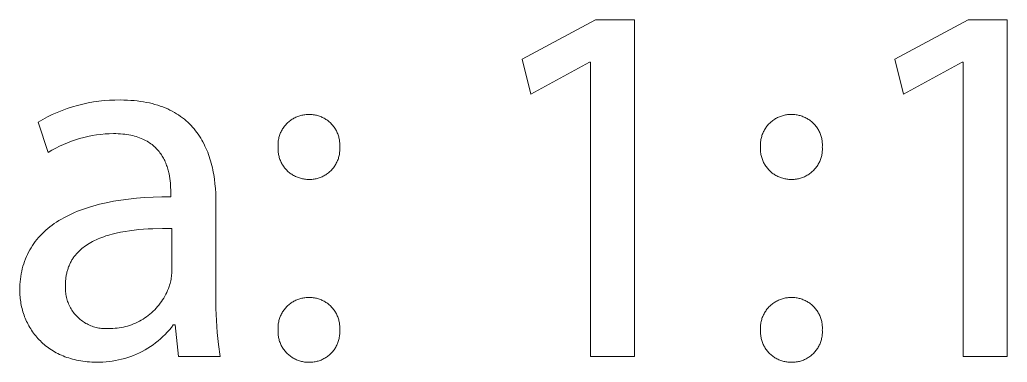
# Model space of a CAD drawing. Header units: millimetres. Extents: x 0 to 4468, y 0 to 3122.
# Drawn here: x 4176.7 to 4261.9, y 193.4 to 223 of the extents above; entities that cross this region are included whole.
import ezdxf

# ---------------------------------------------------------------- set-up
doc = ezdxf.new("R2010")
doc.units = ezdxf.units.MM
doc.header["$MEASUREMENT"] = 0
doc.layers.add('Domyślny', color=7, linetype='Continuous', true_color=0x000000)

msp = doc.modelspace()

# ---------------------------------------------------------------- linework, layer by layer
at = {"layer": 'Domyślny', "color": 18, "lineweight": 15, "true_color": 0x000000}
for p, q in [((4220.023, 219.579), (4226.361, 222.971)), ((4226.361, 222.971), (4229.724, 222.971)), ((4229.724, 222.971), (4229.724, 193.897)), ((4252.165, 219.579), (4258.504, 222.971)), ((4258.504, 222.971), (4261.866, 222.971)), ((4261.866, 222.971), (4261.866, 193.897)), ((4220.781, 216.558), (4220.023, 219.579)), ((4225.84, 219.296), (4220.781, 216.558)), ((4225.93, 219.296), (4225.84, 219.296)), ((4225.93, 193.897), (4225.93, 219.296)), ((4252.924, 216.558), (4252.165, 219.579)), ((4257.983, 219.296), (4252.924, 216.558)), ((4258.072, 219.296), (4257.983, 219.296)), ((4258.072, 193.897), (4258.072, 219.296)), ((4180.816, 215.303), (4181.258, 215.448)), ((4181.258, 215.448), (4181.705, 215.577)), ((4181.705, 215.577), (4182.156, 215.691)), ((4182.156, 215.691), (4182.612, 215.789)), ((4182.612, 215.789), (4183.07, 215.871)), ((4183.07, 215.871), (4183.53, 215.937)), ((4183.53, 215.937), (4183.993, 215.987)), ((4183.993, 215.987), (4184.457, 216.021)), ((4184.457, 216.021), (4184.923, 216.039)), ((4184.923, 216.039), (4185.388, 216.041)), ((4185.388, 216.041), (4185.695, 216.037)), ((4185.695, 216.037), (4185.994, 216.028)), ((4185.994, 216.028), (4186.287, 216.011)), ((4186.287, 216.011), (4186.572, 215.989)), ((4186.572, 215.989), (4186.85, 215.96)), ((4186.85, 215.96), (4187.121, 215.925)), ((4187.121, 215.925), (4187.386, 215.884)), ((4187.386, 215.884), (4187.643, 215.838)), ((4187.643, 215.838), (4187.894, 215.785)), ((4187.894, 215.785), (4188.138, 215.727)), ((4188.138, 215.727), (4188.376, 215.664)), ((4188.376, 215.664), (4188.607, 215.595)), ((4188.607, 215.595), (4188.832, 215.52)), ((4188.832, 215.52), (4189.051, 215.44)), ((4189.051, 215.44), (4189.263, 215.356)), ((4179.104, 214.573), (4179.522, 214.778)), ((4179.522, 214.778), (4179.947, 214.968)), ((4179.947, 214.968), (4180.379, 215.143)), ((4180.379, 215.143), (4180.816, 215.303)), ((4189.263, 215.356), (4189.469, 215.266)), ((4189.469, 215.266), (4189.669, 215.171)), ((4189.669, 215.171), (4189.863, 215.072)), ((4189.863, 215.072), (4190.052, 214.968)), ((4190.052, 214.968), (4190.234, 214.859)), ((4190.234, 214.859), (4190.41, 214.746)), ((4190.41, 214.746), (4190.581, 214.628)), ((4190.581, 214.628), (4190.746, 214.506)), ((4200.522, 214.551), (4200.605, 214.588)), ((4200.605, 214.588), (4200.69, 214.622)), ((4200.69, 214.622), (4200.775, 214.652)), ((4200.775, 214.652), (4200.862, 214.68)), ((4200.862, 214.68), (4200.949, 214.705)), ((4200.949, 214.705), (4201.037, 214.727)), ((4201.037, 214.727), (4201.126, 214.745)), ((4201.126, 214.745), (4201.216, 214.761)), ((4201.216, 214.761), (4201.306, 214.773)), ((4201.306, 214.773), (4201.397, 214.783)), ((4201.397, 214.783), (4201.487, 214.789)), ((4201.487, 214.789), (4201.578, 214.792)), ((4201.578, 214.792), (4201.669, 214.792)), ((4201.669, 214.792), (4201.759, 214.791)), ((4201.759, 214.791), (4201.849, 214.787)), ((4201.849, 214.787), (4201.939, 214.78)), ((4201.939, 214.78), (4202.029, 214.77)), ((4202.029, 214.77), (4202.118, 214.757)), ((4202.118, 214.757), (4202.207, 214.741)), ((4202.207, 214.741), (4202.295, 214.721)), ((4202.295, 214.721), (4202.382, 214.699)), ((4202.382, 214.699), (4202.468, 214.673)), ((4202.468, 214.673), (4202.554, 214.645)), ((4202.554, 214.645), (4202.639, 214.614)), ((4202.639, 214.614), (4202.722, 214.58)), ((4242.134, 214.555), (4242.217, 214.592)), ((4242.217, 214.592), (4242.302, 214.625)), ((4242.302, 214.625), (4242.388, 214.655)), ((4242.388, 214.655), (4242.475, 214.683)), ((4242.475, 214.683), (4242.563, 214.708)), ((4242.563, 214.708), (4242.651, 214.729)), ((4242.651, 214.729), (4242.741, 214.747)), ((4242.741, 214.747), (4242.831, 214.763)), ((4242.831, 214.763), (4242.921, 214.775)), ((4242.921, 214.775), (4243.012, 214.784)), ((4243.012, 214.784), (4243.103, 214.79)), ((4243.103, 214.79), (4243.194, 214.793)), ((4243.194, 214.793), (4243.285, 214.792)), ((4243.285, 214.792), (4243.377, 214.791)), ((4243.377, 214.791), (4243.469, 214.786)), ((4243.469, 214.786), (4243.56, 214.778)), ((4243.56, 214.778), (4243.651, 214.767)), ((4243.651, 214.767), (4243.742, 214.752)), ((4243.742, 214.752), (4243.832, 214.735)), ((4243.832, 214.735), (4243.922, 214.714)), ((4243.922, 214.714), (4244.011, 214.691)), ((4244.011, 214.691), (4244.099, 214.664)), ((4244.099, 214.664), (4244.186, 214.634)), ((4244.186, 214.634), (4244.271, 214.601)), ((4244.271, 214.601), (4244.356, 214.565)), ((4178.291, 214.121), (4178.693, 214.354)), ((4179.168, 211.517), (4178.291, 214.121)), ((4178.693, 214.354), (4179.104, 214.573)), ((4190.746, 214.506), (4190.906, 214.38)), ((4190.906, 214.38), (4191.06, 214.25)), ((4191.06, 214.25), (4191.209, 214.116)), ((4191.209, 214.116), (4191.352, 213.978)), ((4191.352, 213.978), (4191.491, 213.837)), ((4191.491, 213.837), (4191.624, 213.692)), ((4199.481, 213.694), (4199.535, 213.767)), ((4199.535, 213.767), (4199.592, 213.838)), ((4199.592, 213.838), (4199.651, 213.907)), ((4199.651, 213.907), (4199.713, 213.974)), ((4199.713, 213.974), (4199.777, 214.038)), ((4199.777, 214.038), (4199.843, 214.101)), ((4199.843, 214.101), (4199.911, 214.161)), ((4199.911, 214.161), (4199.981, 214.219)), ((4199.981, 214.219), (4200.053, 214.274)), ((4200.053, 214.274), (4200.127, 214.327)), ((4200.127, 214.327), (4200.203, 214.377)), ((4200.203, 214.377), (4200.28, 214.425)), ((4200.28, 214.425), (4200.359, 214.47)), ((4200.359, 214.47), (4200.44, 214.512)), ((4200.44, 214.512), (4200.522, 214.551)), ((4202.722, 214.58), (4202.804, 214.543)), ((4202.804, 214.543), (4202.885, 214.503)), ((4202.885, 214.503), (4202.965, 214.46)), ((4202.965, 214.46), (4203.043, 214.415)), ((4203.043, 214.415), (4203.119, 214.367)), ((4203.119, 214.367), (4203.194, 214.317)), ((4203.194, 214.317), (4203.267, 214.264)), ((4203.267, 214.264), (4203.338, 214.208)), ((4203.338, 214.208), (4203.407, 214.15)), ((4203.407, 214.15), (4203.474, 214.09)), ((4203.474, 214.09), (4203.539, 214.027)), ((4203.539, 214.027), (4203.601, 213.963)), ((4203.601, 213.963), (4203.662, 213.896)), ((4203.662, 213.896), (4203.72, 213.827)), ((4203.72, 213.827), (4203.776, 213.756)), ((4203.776, 213.756), (4203.829, 213.683)), ((4241.087, 213.698), (4241.142, 213.771)), ((4241.142, 213.771), (4241.199, 213.842)), ((4241.199, 213.842), (4241.258, 213.911)), ((4241.258, 213.911), (4241.32, 213.978)), ((4241.32, 213.978), (4241.385, 214.043)), ((4241.385, 214.043), (4241.451, 214.105)), ((4241.451, 214.105), (4241.519, 214.166)), ((4241.519, 214.166), (4241.59, 214.223)), ((4241.59, 214.223), (4241.662, 214.279)), ((4241.662, 214.279), (4241.737, 214.331)), ((4241.737, 214.331), (4241.813, 214.382)), ((4241.813, 214.382), (4241.891, 214.429)), ((4241.891, 214.429), (4241.97, 214.474)), ((4241.97, 214.474), (4242.051, 214.516)), ((4242.051, 214.516), (4242.134, 214.555)), ((4244.356, 214.565), (4244.439, 214.527)), ((4244.439, 214.527), (4244.521, 214.485)), ((4244.521, 214.485), (4244.602, 214.441)), ((4244.602, 214.441), (4244.681, 214.393)), ((4244.681, 214.393), (4244.758, 214.344)), ((4244.758, 214.344), (4244.833, 214.291)), ((4244.833, 214.291), (4244.907, 214.236)), ((4244.907, 214.236), (4244.978, 214.178)), ((4244.978, 214.178), (4245.048, 214.118)), ((4245.048, 214.118), (4245.115, 214.055)), ((4245.115, 214.055), (4245.18, 213.991)), ((4245.18, 213.991), (4245.243, 213.923)), ((4245.243, 213.923), (4245.303, 213.854)), ((4245.303, 213.854), (4245.361, 213.783)), ((4245.361, 213.783), (4245.417, 213.71)), ((4182.597, 212.897), (4182.235, 212.813)), ((4182.961, 212.969), (4182.597, 212.897)), ((4183.328, 213.028), (4182.961, 212.969)), ((4183.696, 213.075), (4183.328, 213.028)), ((4184.066, 213.109), (4183.696, 213.075)), ((4184.436, 213.13), (4184.066, 213.109)), ((4184.808, 213.139), (4184.436, 213.13)), ((4185.013, 213.137), (4184.808, 213.139)), ((4185.212, 213.13), (4185.013, 213.137)), ((4185.406, 213.118), (4185.212, 213.13)), ((4185.594, 213.102), (4185.406, 213.118)), ((4185.776, 213.082), (4185.594, 213.102)), ((4185.954, 213.058), (4185.776, 213.082)), ((4186.126, 213.029), (4185.954, 213.058)), ((4186.292, 212.997), (4186.126, 213.029)), ((4186.454, 212.961), (4186.292, 212.997)), ((4186.611, 212.92), (4186.454, 212.961)), ((4186.762, 212.877), (4186.611, 212.92)), ((4191.624, 213.692), (4191.752, 213.543)), ((4191.752, 213.543), (4191.875, 213.391)), ((4191.875, 213.391), (4191.993, 213.236)), ((4191.993, 213.236), (4192.106, 213.077)), ((4192.106, 213.077), (4192.214, 212.916)), ((4192.214, 212.916), (4192.318, 212.751)), ((4199.087, 212.88), (4199.113, 212.967)), ((4199.113, 212.967), (4199.143, 213.053)), ((4199.143, 213.053), (4199.175, 213.137)), ((4199.175, 213.137), (4199.211, 213.221)), ((4199.211, 213.221), (4199.249, 213.304)), ((4199.249, 213.304), (4199.29, 213.385)), ((4199.29, 213.385), (4199.334, 213.465)), ((4199.334, 213.465), (4199.38, 213.543)), ((4199.38, 213.543), (4199.429, 213.619)), ((4199.429, 213.619), (4199.481, 213.694)), ((4203.829, 213.683), (4203.88, 213.609)), ((4203.88, 213.609), (4203.928, 213.533)), ((4203.928, 213.533), (4203.974, 213.455)), ((4203.974, 213.455), (4204.016, 213.375)), ((4204.016, 213.375), (4204.056, 213.295)), ((4204.056, 213.295), (4204.094, 213.213)), ((4204.094, 213.213), (4204.128, 213.129)), ((4204.128, 213.129), (4204.16, 213.045)), ((4204.16, 213.045), (4204.188, 212.959)), ((4204.188, 212.959), (4204.214, 212.873)), ((4240.69, 212.882), (4240.716, 212.969)), ((4240.716, 212.969), (4240.746, 213.056)), ((4240.746, 213.056), (4240.779, 213.141)), ((4240.779, 213.141), (4240.815, 213.225)), ((4240.815, 213.225), (4240.853, 213.307)), ((4240.853, 213.307), (4240.894, 213.389)), ((4240.894, 213.389), (4240.938, 213.468)), ((4240.938, 213.468), (4240.985, 213.547)), ((4240.985, 213.547), (4241.035, 213.623)), ((4241.035, 213.623), (4241.087, 213.698)), ((4245.417, 213.71), (4245.47, 213.635)), ((4245.47, 213.635), (4245.52, 213.558)), ((4245.52, 213.558), (4245.567, 213.479)), ((4245.567, 213.479), (4245.612, 213.399)), ((4245.612, 213.399), (4245.654, 213.317)), ((4245.654, 213.317), (4245.693, 213.234)), ((4245.693, 213.234), (4245.729, 213.149)), ((4245.729, 213.149), (4245.762, 213.064)), ((4245.762, 213.064), (4245.793, 212.977)), ((4245.793, 212.977), (4245.82, 212.889)), ((4245.82, 212.889), (4245.844, 212.8)), ((4180.145, 212.053), (4179.813, 211.886)), ((4180.481, 212.209), (4180.145, 212.053)), ((4180.824, 212.354), (4180.481, 212.209)), ((4181.17, 212.486), (4180.824, 212.354)), ((4181.521, 212.607), (4181.17, 212.486)), ((4181.877, 212.716), (4181.521, 212.607)), ((4182.235, 212.813), (4181.877, 212.716)), ((4186.909, 212.829), (4186.762, 212.877)), ((4187.051, 212.779), (4186.909, 212.829)), ((4187.188, 212.725), (4187.051, 212.779)), ((4187.32, 212.667), (4187.188, 212.725)), ((4187.448, 212.607), (4187.32, 212.667)), ((4187.571, 212.543), (4187.448, 212.607)), ((4187.69, 212.477), (4187.571, 212.543)), ((4187.805, 212.408), (4187.69, 212.477)), ((4187.915, 212.336), (4187.805, 212.408)), ((4188.021, 212.261), (4187.915, 212.336)), ((4188.123, 212.184), (4188.021, 212.261)), ((4188.221, 212.105), (4188.123, 212.184)), ((4188.315, 212.023), (4188.221, 212.105)), ((4192.318, 212.751), (4192.417, 212.584)), ((4192.417, 212.584), (4192.512, 212.414)), ((4192.512, 212.414), (4192.602, 212.241)), ((4192.602, 212.241), (4192.687, 212.066)), ((4192.687, 212.066), (4192.769, 211.888)), ((4198.985, 212.162), (4198.987, 212.253)), ((4198.986, 212.071), (4198.985, 212.162)), ((4198.991, 211.98), (4198.986, 212.071)), ((4198.987, 212.253), (4198.992, 212.343)), ((4198.992, 212.343), (4199, 212.434)), ((4199, 212.434), (4199.011, 212.524)), ((4199.011, 212.524), (4199.025, 212.614)), ((4199.025, 212.614), (4199.043, 212.703)), ((4199.043, 212.703), (4199.063, 212.792)), ((4199.063, 212.792), (4199.087, 212.88)), ((4204.214, 212.873), (4204.236, 212.786)), ((4204.236, 212.786), (4204.256, 212.698)), ((4204.256, 212.698), (4204.273, 212.609)), ((4204.273, 212.609), (4204.286, 212.52)), ((4204.286, 212.52), (4204.297, 212.43)), ((4204.297, 212.43), (4204.304, 212.34)), ((4204.308, 212.07), (4204.303, 211.98)), ((4204.304, 212.34), (4204.308, 212.25)), ((4204.308, 212.25), (4204.31, 212.16)), ((4204.31, 212.16), (4204.308, 212.07)), ((4240.586, 212.162), (4240.588, 212.253)), ((4240.588, 212.071), (4240.586, 212.162)), ((4240.588, 212.253), (4240.593, 212.345)), ((4240.592, 211.98), (4240.588, 212.071)), ((4240.593, 212.345), (4240.602, 212.435)), ((4240.602, 212.435), (4240.613, 212.526)), ((4240.613, 212.526), (4240.628, 212.616)), ((4240.628, 212.616), (4240.645, 212.705)), ((4240.645, 212.705), (4240.666, 212.794)), ((4240.666, 212.794), (4240.69, 212.882)), ((4245.844, 212.8), (4245.865, 212.711)), ((4245.865, 212.711), (4245.883, 212.621)), ((4245.883, 212.621), (4245.897, 212.53)), ((4245.897, 212.53), (4245.909, 212.439)), ((4245.909, 212.439), (4245.917, 212.347)), ((4245.917, 212.347), (4245.922, 212.256)), ((4245.923, 212.072), (4245.919, 211.98)), ((4245.922, 212.256), (4245.924, 212.164)), ((4245.924, 212.164), (4245.923, 212.072)), ((4179.488, 211.707), (4179.168, 211.517)), ((4179.813, 211.886), (4179.488, 211.707)), ((4188.405, 211.94), (4188.315, 212.023)), ((4188.491, 211.854), (4188.405, 211.94)), ((4188.573, 211.766), (4188.491, 211.854)), ((4188.652, 211.676), (4188.573, 211.766)), ((4188.728, 211.585), (4188.652, 211.676)), ((4188.799, 211.492), (4188.728, 211.585)), ((4188.868, 211.397), (4188.799, 211.492)), ((4188.933, 211.302), (4188.868, 211.397)), ((4188.995, 211.204), (4188.933, 211.302)), ((4189.054, 211.106), (4188.995, 211.204)), ((4192.769, 211.888), (4192.846, 211.708)), ((4192.846, 211.708), (4192.919, 211.525)), ((4192.919, 211.525), (4192.988, 211.341)), ((4192.988, 211.341), (4193.053, 211.155)), ((4198.986, 211.796), (4198.987, 211.888)), ((4198.988, 211.704), (4198.986, 211.796)), ((4198.987, 211.888), (4198.991, 211.98)), ((4198.994, 211.613), (4198.988, 211.704)), ((4199.003, 211.521), (4198.994, 211.613)), ((4199.015, 211.43), (4199.003, 211.521)), ((4199.03, 211.34), (4199.015, 211.43)), ((4199.048, 211.249), (4199.03, 211.34)), ((4199.069, 211.16), (4199.048, 211.249)), ((4204.255, 211.259), (4204.236, 211.17)), ((4204.272, 211.348), (4204.255, 211.259)), ((4204.286, 211.437), (4204.272, 211.348)), ((4204.297, 211.527), (4204.286, 211.437)), ((4204.304, 211.618), (4204.297, 211.527)), ((4204.303, 211.98), (4204.308, 211.89)), ((4204.309, 211.708), (4204.304, 211.618)), ((4204.308, 211.89), (4204.31, 211.799)), ((4204.31, 211.799), (4204.309, 211.708)), ((4240.587, 211.797), (4240.588, 211.889)), ((4240.589, 211.705), (4240.587, 211.797)), ((4240.588, 211.889), (4240.592, 211.98)), ((4240.595, 211.614), (4240.589, 211.705)), ((4240.603, 211.523), (4240.595, 211.614)), ((4240.615, 211.432), (4240.603, 211.523)), ((4240.63, 211.341), (4240.615, 211.432)), ((4240.648, 211.252), (4240.63, 211.341)), ((4240.669, 211.163), (4240.648, 211.252)), ((4245.865, 211.256), (4245.844, 211.168)), ((4245.883, 211.346), (4245.865, 211.256)), ((4245.897, 211.435), (4245.883, 211.346)), ((4245.909, 211.526), (4245.897, 211.435)), ((4245.917, 211.616), (4245.909, 211.526)), ((4245.922, 211.707), (4245.917, 211.616)), ((4245.919, 211.98), (4245.923, 211.889)), ((4245.924, 211.798), (4245.922, 211.707)), ((4245.923, 211.889), (4245.924, 211.798)), ((4189.109, 211.006), (4189.054, 211.106)), ((4189.162, 210.906), (4189.109, 211.006)), ((4189.211, 210.804), (4189.162, 210.906)), ((4189.258, 210.702), (4189.211, 210.804)), ((4189.302, 210.599), (4189.258, 210.702)), ((4189.344, 210.496), (4189.302, 210.599)), ((4189.382, 210.392), (4189.344, 210.496)), ((4189.418, 210.288), (4189.382, 210.392)), ((4193.053, 211.155), (4193.114, 210.966)), ((4193.114, 210.966), (4193.171, 210.776)), ((4193.171, 210.776), (4193.225, 210.584)), ((4193.225, 210.584), (4193.274, 210.391)), ((4193.274, 210.391), (4193.32, 210.196)), ((4199.094, 211.072), (4199.069, 211.16)), ((4199.122, 210.984), (4199.094, 211.072)), ((4199.152, 210.897), (4199.122, 210.984)), ((4199.186, 210.812), (4199.152, 210.897)), ((4199.222, 210.727), (4199.186, 210.812)), ((4199.262, 210.644), (4199.222, 210.727)), ((4199.304, 210.563), (4199.262, 210.644)), ((4199.349, 210.483), (4199.304, 210.563)), ((4199.397, 210.404), (4199.349, 210.483)), ((4199.448, 210.328), (4199.397, 210.404)), ((4203.874, 210.345), (4203.822, 210.27)), ((4203.922, 210.421), (4203.874, 210.345)), ((4203.969, 210.499), (4203.922, 210.421)), ((4204.012, 210.578), (4203.969, 210.499)), ((4204.053, 210.659), (4204.012, 210.578)), ((4204.091, 210.742), (4204.053, 210.659)), ((4204.126, 210.825), (4204.091, 210.742)), ((4204.158, 210.91), (4204.126, 210.825)), ((4204.187, 210.996), (4204.158, 210.91)), ((4204.213, 211.083), (4204.187, 210.996)), ((4204.236, 211.17), (4204.213, 211.083)), ((4240.693, 211.074), (4240.669, 211.163)), ((4240.721, 210.987), (4240.693, 211.074)), ((4240.751, 210.9), (4240.721, 210.987)), ((4240.784, 210.815), (4240.751, 210.9)), ((4240.821, 210.731), (4240.784, 210.815)), ((4240.86, 210.648), (4240.821, 210.731)), ((4240.902, 210.567), (4240.86, 210.648)), ((4240.947, 210.487), (4240.902, 210.567)), ((4240.994, 210.409), (4240.947, 210.487)), ((4241.045, 210.332), (4240.994, 210.409)), ((4241.098, 210.257), (4241.045, 210.332)), ((4245.475, 210.341), (4245.423, 210.266)), ((4245.524, 210.417), (4245.475, 210.341)), ((4245.571, 210.495), (4245.524, 210.417)), ((4245.615, 210.575), (4245.571, 210.495)), ((4245.657, 210.656), (4245.615, 210.575)), ((4245.695, 210.738), (4245.657, 210.656)), ((4245.731, 210.822), (4245.695, 210.738)), ((4245.764, 210.907), (4245.731, 210.822)), ((4245.794, 210.993), (4245.764, 210.907)), ((4245.82, 211.08), (4245.794, 210.993)), ((4245.844, 211.168), (4245.82, 211.08)), ((4189.452, 210.184), (4189.418, 210.288)), ((4189.484, 210.079), (4189.452, 210.184)), ((4189.513, 209.974), (4189.484, 210.079)), ((4189.539, 209.87), (4189.513, 209.974)), ((4189.564, 209.766), (4189.539, 209.87)), ((4189.587, 209.662), (4189.564, 209.766)), ((4189.626, 209.455), (4189.587, 209.662)), ((4193.32, 210.196), (4193.363, 210)), ((4193.363, 210), (4193.402, 209.803)), ((4193.402, 209.803), (4193.438, 209.604)), ((4193.438, 209.604), (4193.499, 209.204)), ((4199.501, 210.253), (4199.448, 210.328)), ((4199.557, 210.18), (4199.501, 210.253)), ((4199.616, 210.109), (4199.557, 210.18)), ((4199.676, 210.04), (4199.616, 210.109)), ((4199.74, 209.973), (4199.676, 210.04)), ((4199.805, 209.909), (4199.74, 209.973)), ((4199.873, 209.847), (4199.805, 209.909)), ((4199.943, 209.787), (4199.873, 209.847)), ((4200.014, 209.73), (4199.943, 209.787)), ((4200.088, 209.675), (4200.014, 209.73)), ((4200.164, 209.623), (4200.088, 209.675)), ((4200.241, 209.573), (4200.164, 209.623)), ((4200.32, 209.526), (4200.241, 209.573)), ((4200.401, 209.482), (4200.32, 209.526)), ((4200.483, 209.441), (4200.401, 209.482)), ((4202.946, 209.497), (4202.866, 209.455)), ((4203.025, 209.542), (4202.946, 209.497)), ((4203.102, 209.589), (4203.025, 209.542)), ((4203.178, 209.639), (4203.102, 209.589)), ((4203.252, 209.691), (4203.178, 209.639)), ((4203.324, 209.746), (4203.252, 209.691)), ((4203.394, 209.804), (4203.324, 209.746)), ((4203.462, 209.864), (4203.394, 209.804)), ((4203.528, 209.926), (4203.462, 209.864)), ((4203.591, 209.991), (4203.528, 209.926)), ((4203.652, 210.058), (4203.591, 209.991)), ((4203.711, 210.126), (4203.652, 210.058)), ((4203.768, 210.197), (4203.711, 210.126)), ((4203.822, 210.27), (4203.768, 210.197)), ((4241.153, 210.184), (4241.098, 210.257)), ((4241.211, 210.113), (4241.153, 210.184)), ((4241.272, 210.045), (4241.211, 210.113)), ((4241.334, 209.978), (4241.272, 210.045)), ((4241.4, 209.913), (4241.334, 209.978)), ((4241.467, 209.851), (4241.4, 209.913)), ((4241.536, 209.791), (4241.467, 209.851)), ((4241.608, 209.734), (4241.536, 209.791)), ((4241.681, 209.679), (4241.608, 209.734)), ((4241.756, 209.627), (4241.681, 209.679)), ((4241.833, 209.577), (4241.756, 209.627)), ((4241.912, 209.531), (4241.833, 209.577)), ((4241.992, 209.486), (4241.912, 209.531)), ((4242.074, 209.445), (4241.992, 209.486)), ((4244.539, 209.495), (4244.458, 209.453)), ((4244.618, 209.539), (4244.539, 209.495)), ((4244.696, 209.586), (4244.618, 209.539)), ((4244.772, 209.636), (4244.696, 209.586)), ((4244.847, 209.688), (4244.772, 209.636)), ((4244.919, 209.743), (4244.847, 209.688)), ((4244.99, 209.801), (4244.919, 209.743)), ((4245.058, 209.861), (4244.99, 209.801)), ((4245.125, 209.923), (4245.058, 209.861)), ((4245.189, 209.987), (4245.125, 209.923)), ((4245.251, 210.054), (4245.189, 209.987)), ((4245.311, 210.123), (4245.251, 210.054)), ((4245.368, 210.194), (4245.311, 210.123)), ((4245.423, 210.266), (4245.368, 210.194)), ((4189.658, 209.251), (4189.626, 209.455)), ((4189.684, 209.05), (4189.658, 209.251)), ((4189.703, 208.853), (4189.684, 209.05)), ((4189.717, 208.661), (4189.703, 208.853)), ((4189.726, 208.475), (4189.717, 208.661)), ((4193.499, 209.204), (4193.549, 208.801)), ((4193.549, 208.801), (4193.586, 208.395)), ((4200.567, 209.403), (4200.483, 209.441)), ((4200.652, 209.368), (4200.567, 209.403)), ((4200.738, 209.335), (4200.652, 209.368)), ((4200.825, 209.306), (4200.738, 209.335)), ((4200.913, 209.28), (4200.825, 209.306)), ((4201.002, 209.257), (4200.913, 209.28)), ((4201.091, 209.237), (4201.002, 209.257)), ((4201.182, 209.22), (4201.091, 209.237)), ((4201.273, 209.206), (4201.182, 209.22)), ((4201.364, 209.195), (4201.273, 209.206)), ((4201.456, 209.188), (4201.364, 209.195)), ((4201.547, 209.184), (4201.456, 209.188)), ((4201.639, 209.183), (4201.547, 209.184)), ((4201.73, 209.182), (4201.639, 209.183)), ((4201.82, 209.185), (4201.73, 209.182)), ((4201.911, 209.19), (4201.82, 209.185)), ((4202.001, 209.199), (4201.911, 209.19)), ((4202.091, 209.211), (4202.001, 209.199)), ((4202.18, 209.226), (4202.091, 209.211)), ((4202.269, 209.244), (4202.18, 209.226)), ((4202.357, 209.265), (4202.269, 209.244)), ((4202.445, 209.289), (4202.357, 209.265)), ((4202.531, 209.317), (4202.445, 209.289)), ((4202.616, 209.347), (4202.531, 209.317)), ((4202.701, 209.38), (4202.616, 209.347)), ((4202.784, 209.416), (4202.701, 209.38)), ((4202.866, 209.455), (4202.784, 209.416)), ((4242.157, 209.407), (4242.074, 209.445)), ((4242.242, 209.371), (4242.157, 209.407)), ((4242.327, 209.339), (4242.242, 209.371)), ((4242.414, 209.309), (4242.327, 209.339)), ((4242.502, 209.283), (4242.414, 209.309)), ((4242.59, 209.259), (4242.502, 209.283)), ((4242.68, 209.239), (4242.59, 209.259)), ((4242.77, 209.222), (4242.68, 209.239)), ((4242.86, 209.207), (4242.77, 209.222)), ((4242.951, 209.196), (4242.86, 209.207)), ((4243.042, 209.189), (4242.951, 209.196)), ((4243.134, 209.184), (4243.042, 209.189)), ((4243.225, 209.183), (4243.134, 209.184)), ((4243.316, 209.182), (4243.225, 209.183)), ((4243.407, 209.184), (4243.316, 209.182)), ((4243.498, 209.19), (4243.407, 209.184)), ((4243.589, 209.198), (4243.498, 209.19)), ((4243.679, 209.21), (4243.589, 209.198)), ((4243.769, 209.225), (4243.679, 209.21)), ((4243.858, 209.243), (4243.769, 209.225)), ((4243.947, 209.264), (4243.858, 209.243)), ((4244.034, 209.288), (4243.947, 209.264)), ((4244.121, 209.315), (4244.034, 209.288)), ((4244.207, 209.345), (4244.121, 209.315)), ((4244.292, 209.378), (4244.207, 209.345)), ((4244.376, 209.414), (4244.292, 209.378)), ((4244.458, 209.453), (4244.376, 209.414)), ((4189.731, 208.296), (4189.726, 208.475)), ((4189.733, 208.125), (4189.731, 208.296)), ((4189.733, 207.678), (4189.733, 208.125)), ((4193.586, 208.395), (4193.611, 207.988)), ((4193.611, 207.988), (4193.626, 207.58)), ((4183.014, 206.883), (4183.296, 206.962)), ((4183.296, 206.962), (4183.584, 207.037)), ((4183.584, 207.037), (4184.177, 207.174)), ((4184.177, 207.174), (4184.793, 207.295)), ((4184.793, 207.295), (4185.432, 207.4)), ((4185.432, 207.4), (4186.093, 207.488)), ((4186.093, 207.488), (4186.777, 207.56)), ((4186.777, 207.56), (4187.483, 207.615)), ((4187.483, 207.615), (4188.211, 207.653)), ((4188.211, 207.653), (4188.961, 207.674)), ((4188.961, 207.674), (4189.733, 207.678)), ((4193.626, 207.58), (4193.631, 207.173)), ((4193.631, 207.173), (4193.631, 199.078)), ((4180.742, 205.995), (4180.971, 206.11)), ((4180.971, 206.11), (4181.205, 206.22)), ((4181.205, 206.22), (4181.446, 206.327)), ((4181.446, 206.327), (4181.693, 206.429)), ((4181.693, 206.429), (4181.945, 206.528)), ((4181.945, 206.528), (4182.204, 206.623)), ((4182.204, 206.623), (4182.468, 206.714)), ((4182.468, 206.714), (4182.738, 206.8)), ((4182.738, 206.8), (4183.014, 206.883)), ((4179.313, 205.086), (4179.498, 205.228)), ((4179.498, 205.228), (4179.69, 205.365)), ((4179.69, 205.365), (4179.889, 205.499)), ((4179.889, 205.499), (4180.093, 205.629)), ((4180.093, 205.629), (4180.303, 205.755)), ((4180.303, 205.755), (4180.52, 205.877)), ((4180.52, 205.877), (4180.742, 205.995)), ((4178.477, 204.322), (4178.632, 204.483)), ((4178.632, 204.483), (4178.793, 204.639)), ((4178.793, 204.639), (4178.96, 204.792)), ((4178.96, 204.792), (4179.133, 204.941)), ((4179.133, 204.941), (4179.313, 205.086)), ((4184.492, 204.406), (4184.314, 204.354)), ((4184.672, 204.456), (4184.492, 204.406)), ((4185.039, 204.547), (4184.672, 204.456)), ((4185.414, 204.627), (4185.039, 204.547)), ((4185.797, 204.697), (4185.414, 204.627)), ((4186.187, 204.757), (4185.797, 204.697)), ((4186.582, 204.808), (4186.187, 204.757)), ((4186.982, 204.85), (4186.582, 204.808)), ((4187.385, 204.884), (4186.982, 204.85)), ((4187.791, 204.91), (4187.385, 204.884)), ((4188.198, 204.929), (4187.791, 204.91)), ((4189.013, 204.947), (4188.198, 204.929)), ((4189.822, 204.941), (4189.013, 204.947)), ((4189.822, 201.191), (4189.822, 204.941)), ((4177.8, 203.465), (4177.923, 203.644)), ((4177.923, 203.644), (4178.052, 203.819)), ((4178.052, 203.819), (4178.187, 203.99)), ((4178.187, 203.99), (4178.329, 204.158)), ((4178.329, 204.158), (4178.477, 204.322)), ((4182.564, 203.573), (4182.427, 203.482)), ((4182.706, 203.661), (4182.564, 203.573)), ((4182.851, 203.745), (4182.706, 203.661)), ((4183, 203.825), (4182.851, 203.745)), ((4183.153, 203.903), (4183, 203.825)), ((4183.309, 203.977), (4183.153, 203.903)), ((4183.469, 204.047), (4183.309, 203.977)), ((4183.632, 204.115), (4183.469, 204.047)), ((4183.798, 204.179), (4183.632, 204.115)), ((4183.968, 204.24), (4183.798, 204.179)), ((4184.14, 204.299), (4183.968, 204.24)), ((4184.314, 204.354), (4184.14, 204.299)), ((4177.283, 202.516), (4177.374, 202.713)), ((4177.374, 202.713), (4177.47, 202.906)), ((4177.47, 202.906), (4177.574, 203.096)), ((4177.574, 203.096), (4177.684, 203.282)), ((4177.684, 203.282), (4177.8, 203.465)), ((4181.536, 202.679), (4181.486, 202.618)), ((4181.587, 202.74), (4181.536, 202.679)), ((4181.639, 202.799), (4181.587, 202.74)), ((4181.693, 202.857), (4181.639, 202.799)), ((4181.747, 202.915), (4181.693, 202.857)), ((4181.803, 202.971), (4181.747, 202.915)), ((4181.861, 203.026), (4181.803, 202.971)), ((4181.919, 203.081), (4181.861, 203.026)), ((4181.979, 203.134), (4181.919, 203.081)), ((4182.039, 203.187), (4181.979, 203.134)), ((4182.101, 203.238), (4182.039, 203.187)), ((4182.164, 203.289), (4182.101, 203.238)), ((4182.293, 203.387), (4182.164, 203.289)), ((4182.427, 203.482), (4182.293, 203.387)), ((4176.988, 201.691), (4177.052, 201.902)), ((4177.052, 201.902), (4177.122, 202.11)), ((4177.122, 202.11), (4177.2, 202.315)), ((4177.2, 202.315), (4177.283, 202.516)), ((4181.026, 201.874), (4180.993, 201.8)), ((4181.061, 201.947), (4181.026, 201.874)), ((4181.097, 202.019), (4181.061, 201.947)), ((4181.135, 202.09), (4181.097, 202.019)), ((4181.174, 202.16), (4181.135, 202.09)), ((4181.215, 202.228), (4181.174, 202.16)), ((4181.256, 202.296), (4181.215, 202.228)), ((4181.3, 202.362), (4181.256, 202.296)), ((4181.344, 202.428), (4181.3, 202.362)), ((4181.39, 202.492), (4181.344, 202.428)), ((4181.437, 202.556), (4181.39, 202.492)), ((4181.486, 202.618), (4181.437, 202.556)), ((4176.798, 200.809), (4176.836, 201.035)), ((4176.836, 201.035), (4176.88, 201.257)), ((4176.88, 201.257), (4176.93, 201.476)), ((4176.93, 201.476), (4176.988, 201.691)), ((4180.743, 200.997), (4180.727, 200.91)), ((4180.761, 201.082), (4180.743, 200.997)), ((4180.781, 201.167), (4180.761, 201.082)), ((4180.802, 201.25), (4180.781, 201.167)), ((4180.824, 201.332), (4180.802, 201.25)), ((4180.849, 201.413), (4180.824, 201.332)), ((4180.874, 201.493), (4180.849, 201.413)), ((4180.902, 201.571), (4180.874, 201.493)), ((4180.931, 201.649), (4180.902, 201.571)), ((4180.961, 201.725), (4180.931, 201.649)), ((4180.993, 201.8), (4180.961, 201.725)), ((4189.809, 200.936), (4189.818, 201.064)), ((4189.818, 201.064), (4189.822, 201.191)), ((4176.717, 199.872), (4176.727, 200.111)), ((4176.727, 200.111), (4176.744, 200.348)), ((4176.744, 200.348), (4176.768, 200.58)), ((4176.768, 200.58), (4176.798, 200.809)), ((4180.657, 200.173), (4180.656, 200.075)), ((4180.66, 200.269), (4180.657, 200.173)), ((4180.664, 200.364), (4180.66, 200.269)), ((4180.67, 200.458), (4180.664, 200.364)), ((4180.678, 200.551), (4180.67, 200.458)), ((4180.688, 200.643), (4180.678, 200.551)), ((4180.699, 200.733), (4180.688, 200.643)), ((4180.712, 200.822), (4180.699, 200.733)), ((4180.727, 200.91), (4180.712, 200.822)), ((4189.639, 200.062), (4189.675, 200.184)), ((4189.675, 200.184), (4189.707, 200.308)), ((4189.707, 200.308), (4189.736, 200.432)), ((4189.736, 200.432), (4189.76, 200.557)), ((4189.76, 200.557), (4189.78, 200.683)), ((4189.78, 200.683), (4189.797, 200.81)), ((4189.797, 200.81), (4189.809, 200.936)), ((4176.713, 199.629), (4176.717, 199.872)), ((4176.715, 199.482), (4176.713, 199.629)), ((4176.72, 199.335), (4176.715, 199.482)), ((4176.728, 199.188), (4176.72, 199.335)), ((4180.649, 199.955), (4180.645, 199.835)), ((4180.645, 199.835), (4180.646, 199.715)), ((4180.646, 199.715), (4180.651, 199.595)), ((4180.656, 200.075), (4180.649, 199.955)), ((4180.651, 199.595), (4180.66, 199.475)), ((4180.66, 199.475), (4180.673, 199.356)), ((4180.673, 199.356), (4180.69, 199.237)), ((4189.226, 199.103), (4189.312, 199.265)), ((4189.312, 199.265), (4189.392, 199.43)), ((4189.392, 199.43), (4189.467, 199.598)), ((4189.467, 199.598), (4189.536, 199.769)), ((4189.536, 199.769), (4189.599, 199.941)), ((4189.599, 199.941), (4189.639, 200.062)), ((4176.74, 199.041), (4176.728, 199.188)), ((4176.754, 198.895), (4176.74, 199.041)), ((4176.772, 198.75), (4176.754, 198.895)), ((4176.794, 198.605), (4176.772, 198.75)), ((4176.818, 198.46), (4176.794, 198.605)), ((4176.846, 198.316), (4176.818, 198.46)), ((4180.69, 199.237), (4180.711, 199.119)), ((4180.711, 199.119), (4180.736, 199.001)), ((4180.736, 199.001), (4180.766, 198.885)), ((4180.766, 198.885), (4180.799, 198.769)), ((4180.799, 198.769), (4180.836, 198.655)), ((4180.836, 198.655), (4180.877, 198.542)), ((4180.877, 198.542), (4180.922, 198.431)), ((4180.922, 198.431), (4180.971, 198.321)), ((4188.716, 198.339), (4188.828, 198.485)), ((4188.828, 198.485), (4188.935, 198.634)), ((4188.935, 198.634), (4189.037, 198.787)), ((4189.037, 198.787), (4189.134, 198.943)), ((4189.134, 198.943), (4189.226, 199.103)), ((4193.631, 199.078), (4193.632, 198.039)), ((4199.911, 198.359), (4199.981, 198.417)), ((4199.981, 198.417), (4200.053, 198.472)), ((4200.053, 198.472), (4200.127, 198.525)), ((4200.127, 198.525), (4200.203, 198.575)), ((4200.203, 198.575), (4200.28, 198.623)), ((4200.28, 198.623), (4200.359, 198.668)), ((4200.359, 198.668), (4200.44, 198.71)), ((4200.44, 198.71), (4200.522, 198.75)), ((4200.522, 198.75), (4200.605, 198.786)), ((4200.605, 198.786), (4200.69, 198.82)), ((4200.69, 198.82), (4200.775, 198.85)), ((4200.775, 198.85), (4200.862, 198.878)), ((4200.862, 198.878), (4200.949, 198.903)), ((4200.949, 198.903), (4201.037, 198.925)), ((4201.037, 198.925), (4201.126, 198.943)), ((4201.126, 198.943), (4201.216, 198.959)), ((4201.216, 198.959), (4201.306, 198.972)), ((4201.306, 198.972), (4201.397, 198.981)), ((4201.397, 198.981), (4201.487, 198.987)), ((4201.487, 198.987), (4201.578, 198.99)), ((4201.578, 198.99), (4201.669, 198.99)), ((4201.669, 198.99), (4201.759, 198.989)), ((4201.759, 198.989), (4201.849, 198.985)), ((4201.849, 198.985), (4201.939, 198.978)), ((4201.939, 198.978), (4202.029, 198.968)), ((4202.029, 198.968), (4202.118, 198.955)), ((4202.118, 198.955), (4202.207, 198.939)), ((4202.207, 198.939), (4202.295, 198.919)), ((4202.295, 198.919), (4202.382, 198.897)), ((4202.382, 198.897), (4202.468, 198.872)), ((4202.468, 198.872), (4202.554, 198.843)), ((4202.554, 198.843), (4202.639, 198.812)), ((4202.639, 198.812), (4202.722, 198.778)), ((4202.722, 198.778), (4202.804, 198.741)), ((4202.804, 198.741), (4202.885, 198.701)), ((4202.885, 198.701), (4202.965, 198.659)), ((4202.965, 198.659), (4203.043, 198.613)), ((4203.043, 198.613), (4203.119, 198.565)), ((4203.119, 198.565), (4203.194, 198.515)), ((4203.194, 198.515), (4203.267, 198.462)), ((4203.267, 198.462), (4203.338, 198.406)), ((4241.519, 198.364), (4241.59, 198.421)), ((4241.59, 198.421), (4241.662, 198.477)), ((4241.662, 198.477), (4241.737, 198.53)), ((4241.737, 198.53), (4241.813, 198.58)), ((4241.813, 198.58), (4241.891, 198.627)), ((4241.891, 198.627), (4241.97, 198.672)), ((4241.97, 198.672), (4242.051, 198.714)), ((4242.051, 198.714), (4242.134, 198.753)), ((4242.134, 198.753), (4242.217, 198.79)), ((4242.217, 198.79), (4242.302, 198.823)), ((4242.302, 198.823), (4242.388, 198.854)), ((4242.388, 198.854), (4242.475, 198.881)), ((4242.475, 198.881), (4242.563, 198.906)), ((4242.563, 198.906), (4242.651, 198.927)), ((4242.651, 198.927), (4242.741, 198.946)), ((4242.741, 198.946), (4242.831, 198.961)), ((4242.831, 198.961), (4242.921, 198.973)), ((4242.921, 198.973), (4243.012, 198.982)), ((4243.012, 198.982), (4243.103, 198.988)), ((4243.103, 198.988), (4243.194, 198.991)), ((4243.194, 198.991), (4243.285, 198.99)), ((4243.285, 198.99), (4243.377, 198.989)), ((4243.377, 198.989), (4243.469, 198.984)), ((4243.469, 198.984), (4243.56, 198.976)), ((4243.56, 198.976), (4243.651, 198.965)), ((4243.651, 198.965), (4243.742, 198.951)), ((4243.742, 198.951), (4243.832, 198.933)), ((4243.832, 198.933), (4243.922, 198.913)), ((4243.922, 198.913), (4244.011, 198.889)), ((4244.011, 198.889), (4244.099, 198.862)), ((4244.099, 198.862), (4244.186, 198.832)), ((4244.186, 198.832), (4244.271, 198.799)), ((4244.271, 198.799), (4244.356, 198.764)), ((4244.356, 198.764), (4244.439, 198.725)), ((4244.439, 198.725), (4244.521, 198.683)), ((4244.521, 198.683), (4244.602, 198.639)), ((4244.602, 198.639), (4244.681, 198.592)), ((4244.681, 198.592), (4244.758, 198.542)), ((4244.758, 198.542), (4244.833, 198.489)), ((4244.833, 198.489), (4244.907, 198.434)), ((4244.907, 198.434), (4244.978, 198.376)), ((4176.877, 198.173), (4176.846, 198.316)), ((4176.912, 198.03), (4176.877, 198.173)), ((4176.95, 197.889), (4176.912, 198.03)), ((4176.99, 197.748), (4176.95, 197.889)), ((4177.035, 197.609), (4176.99, 197.748)), ((4177.082, 197.47), (4177.035, 197.609)), ((4180.971, 198.321), (4181.023, 198.213)), ((4181.023, 198.213), (4181.08, 198.107)), ((4181.08, 198.107), (4181.14, 198.003)), ((4181.14, 198.003), (4181.203, 197.901)), ((4181.203, 197.901), (4181.27, 197.801)), ((4181.27, 197.801), (4181.34, 197.704)), ((4181.34, 197.704), (4181.414, 197.609)), ((4181.414, 197.609), (4181.49, 197.516)), ((4187.944, 197.554), (4188.084, 197.673)), ((4188.084, 197.673), (4188.219, 197.798)), ((4188.219, 197.798), (4188.35, 197.927)), ((4188.35, 197.927), (4188.477, 198.06)), ((4188.477, 198.06), (4188.598, 198.198)), ((4188.598, 198.198), (4188.716, 198.339)), ((4193.632, 198.039), (4193.668, 197)), ((4199.249, 197.502), (4199.29, 197.583)), ((4199.29, 197.583), (4199.334, 197.663)), ((4199.334, 197.663), (4199.38, 197.741)), ((4199.38, 197.741), (4199.429, 197.817)), ((4199.429, 197.817), (4199.481, 197.892)), ((4199.481, 197.892), (4199.535, 197.965)), ((4199.535, 197.965), (4199.592, 198.036)), ((4199.592, 198.036), (4199.651, 198.105)), ((4199.651, 198.105), (4199.713, 198.172)), ((4199.713, 198.172), (4199.777, 198.236)), ((4199.777, 198.236), (4199.843, 198.299)), ((4199.843, 198.299), (4199.911, 198.359)), ((4203.338, 198.406), (4203.407, 198.348)), ((4203.407, 198.348), (4203.474, 198.288)), ((4203.474, 198.288), (4203.539, 198.226)), ((4203.539, 198.226), (4203.601, 198.161)), ((4203.601, 198.161), (4203.662, 198.094)), ((4203.662, 198.094), (4203.72, 198.025)), ((4203.72, 198.025), (4203.776, 197.954)), ((4203.776, 197.954), (4203.829, 197.882)), ((4203.829, 197.882), (4203.88, 197.807)), ((4203.88, 197.807), (4203.928, 197.731)), ((4203.928, 197.731), (4203.974, 197.653)), ((4203.974, 197.653), (4204.016, 197.574)), ((4204.016, 197.574), (4204.056, 197.493)), ((4240.853, 197.505), (4240.894, 197.587)), ((4240.894, 197.587), (4240.938, 197.667)), ((4240.938, 197.667), (4240.985, 197.745)), ((4240.985, 197.745), (4241.035, 197.821)), ((4241.035, 197.821), (4241.087, 197.896)), ((4241.087, 197.896), (4241.142, 197.969)), ((4241.142, 197.969), (4241.199, 198.04)), ((4241.199, 198.04), (4241.258, 198.109)), ((4241.258, 198.109), (4241.32, 198.176)), ((4241.32, 198.176), (4241.385, 198.241)), ((4241.385, 198.241), (4241.451, 198.303)), ((4241.451, 198.303), (4241.519, 198.364)), ((4244.978, 198.376), (4245.048, 198.316)), ((4245.048, 198.316), (4245.115, 198.254)), ((4245.115, 198.254), (4245.18, 198.189)), ((4245.18, 198.189), (4245.243, 198.122)), ((4245.243, 198.122), (4245.303, 198.052)), ((4245.303, 198.052), (4245.361, 197.981)), ((4245.361, 197.981), (4245.417, 197.908)), ((4245.417, 197.908), (4245.47, 197.833)), ((4245.47, 197.833), (4245.52, 197.756)), ((4245.52, 197.756), (4245.567, 197.677)), ((4245.567, 197.677), (4245.612, 197.597)), ((4245.612, 197.597), (4245.654, 197.515)), ((4177.133, 197.332), (4177.082, 197.47)), ((4177.187, 197.196), (4177.133, 197.332)), ((4177.244, 197.061), (4177.187, 197.196)), ((4177.304, 196.927), (4177.244, 197.061)), ((4177.368, 196.795), (4177.304, 196.927)), ((4177.435, 196.664), (4177.368, 196.795)), ((4181.49, 197.516), (4181.57, 197.427)), ((4181.57, 197.427), (4181.653, 197.34)), ((4181.653, 197.34), (4181.739, 197.256)), ((4181.739, 197.256), (4181.828, 197.175)), ((4181.828, 197.175), (4181.919, 197.097)), ((4181.919, 197.097), (4182.013, 197.022)), ((4182.013, 197.022), (4182.11, 196.951)), ((4182.11, 196.951), (4182.209, 196.883)), ((4182.209, 196.883), (4182.31, 196.818)), ((4182.31, 196.818), (4182.413, 196.757)), ((4182.413, 196.757), (4182.519, 196.7)), ((4186.359, 196.641), (4186.53, 196.707)), ((4186.53, 196.707), (4186.7, 196.779)), ((4186.7, 196.779), (4186.866, 196.857)), ((4186.866, 196.857), (4187.03, 196.941)), ((4187.03, 196.941), (4187.191, 197.03)), ((4187.191, 197.03), (4187.348, 197.124)), ((4187.348, 197.124), (4187.503, 197.224)), ((4187.503, 197.224), (4187.654, 197.329)), ((4187.654, 197.329), (4187.801, 197.439)), ((4187.801, 197.439), (4187.944, 197.554)), ((4193.668, 197), (4193.739, 195.963)), ((4199, 196.632), (4199.011, 196.722)), ((4199.011, 196.722), (4199.025, 196.812)), ((4199.025, 196.812), (4199.043, 196.901)), ((4199.043, 196.901), (4199.063, 196.99)), ((4199.063, 196.99), (4199.087, 197.078)), ((4199.087, 197.078), (4199.113, 197.165)), ((4199.113, 197.165), (4199.143, 197.251)), ((4199.143, 197.251), (4199.175, 197.336)), ((4199.175, 197.336), (4199.211, 197.419)), ((4199.211, 197.419), (4199.249, 197.502)), ((4204.056, 197.493), (4204.094, 197.411)), ((4204.094, 197.411), (4204.128, 197.327)), ((4204.128, 197.327), (4204.16, 197.243)), ((4204.16, 197.243), (4204.188, 197.157)), ((4204.188, 197.157), (4204.214, 197.071)), ((4204.214, 197.071), (4204.236, 196.984)), ((4204.236, 196.984), (4204.256, 196.896)), ((4204.256, 196.896), (4204.273, 196.807)), ((4204.273, 196.807), (4204.286, 196.718)), ((4204.286, 196.718), (4204.297, 196.628)), ((4240.602, 196.633), (4240.613, 196.724)), ((4240.613, 196.724), (4240.628, 196.814)), ((4240.628, 196.814), (4240.645, 196.903)), ((4240.645, 196.903), (4240.666, 196.992)), ((4240.666, 196.992), (4240.69, 197.08)), ((4240.69, 197.08), (4240.716, 197.168)), ((4240.716, 197.168), (4240.746, 197.254)), ((4240.746, 197.254), (4240.779, 197.339)), ((4240.779, 197.339), (4240.815, 197.423)), ((4240.815, 197.423), (4240.853, 197.505)), ((4245.654, 197.515), (4245.693, 197.432)), ((4245.693, 197.432), (4245.729, 197.347)), ((4245.729, 197.347), (4245.762, 197.262)), ((4245.762, 197.262), (4245.793, 197.175)), ((4245.793, 197.175), (4245.82, 197.087)), ((4245.82, 197.087), (4245.844, 196.998)), ((4245.844, 196.998), (4245.865, 196.909)), ((4245.865, 196.909), (4245.883, 196.819)), ((4245.883, 196.819), (4245.897, 196.728)), ((4245.897, 196.728), (4245.909, 196.637)), ((4177.505, 196.535), (4177.435, 196.664)), ((4177.578, 196.407), (4177.505, 196.535)), ((4177.655, 196.281), (4177.578, 196.407)), ((4177.735, 196.157), (4177.655, 196.281)), ((4177.818, 196.034), (4177.735, 196.157)), ((4177.904, 195.914), (4177.818, 196.034)), ((4177.994, 195.795), (4177.904, 195.914)), ((4182.519, 196.7), (4182.626, 196.646)), ((4182.626, 196.646), (4182.735, 196.596)), ((4182.735, 196.596), (4182.846, 196.55)), ((4182.846, 196.55), (4182.959, 196.507)), ((4182.959, 196.507), (4183.072, 196.469)), ((4183.072, 196.469), (4183.187, 196.434)), ((4183.187, 196.434), (4183.304, 196.403)), ((4183.304, 196.403), (4183.421, 196.377)), ((4183.421, 196.377), (4183.539, 196.354)), ((4183.539, 196.354), (4183.657, 196.336)), ((4183.657, 196.336), (4183.776, 196.321)), ((4183.776, 196.321), (4183.896, 196.311)), ((4183.896, 196.311), (4184.016, 196.305)), ((4184.016, 196.305), (4184.136, 196.302)), ((4184.136, 196.302), (4184.256, 196.304)), ((4184.256, 196.304), (4184.376, 196.311)), ((4184.376, 196.311), (4184.56, 196.31)), ((4184.56, 196.31), (4184.744, 196.315)), ((4184.744, 196.315), (4184.927, 196.327)), ((4184.927, 196.327), (4185.11, 196.344)), ((4185.11, 196.344), (4185.292, 196.368)), ((4185.292, 196.368), (4185.474, 196.399)), ((4185.474, 196.399), (4185.654, 196.435)), ((4185.654, 196.435), (4185.833, 196.477)), ((4185.833, 196.477), (4186.01, 196.526)), ((4186.01, 196.526), (4186.185, 196.58)), ((4186.185, 196.58), (4186.359, 196.641)), ((4189.432, 195.994), (4189.243, 195.797)), ((4189.613, 196.198), (4189.432, 195.994)), ((4189.788, 196.408), (4189.613, 196.198)), ((4189.956, 196.623), (4189.788, 196.408)), ((4190.105, 196.623), (4189.956, 196.623)), ((4190.402, 193.9), (4190.105, 196.623)), ((4193.739, 195.963), (4193.846, 194.93)), ((4198.985, 196.36), (4198.987, 196.451)), ((4198.986, 196.269), (4198.985, 196.36)), ((4198.991, 196.178), (4198.986, 196.269)), ((4198.987, 196.451), (4198.992, 196.542)), ((4198.987, 196.087), (4198.991, 196.178)), ((4198.987, 195.995), (4198.987, 196.087)), ((4198.989, 195.903), (4198.987, 195.995)), ((4198.995, 195.812), (4198.989, 195.903)), ((4198.992, 196.542), (4199, 196.632)), ((4204.297, 196.628), (4204.304, 196.539)), ((4204.308, 196.268), (4204.303, 196.178)), ((4204.303, 196.178), (4204.307, 196.088)), ((4204.307, 195.907), (4204.303, 195.817)), ((4204.304, 196.539), (4204.308, 196.448)), ((4204.307, 196.088), (4204.309, 195.998)), ((4204.309, 195.998), (4204.307, 195.907)), ((4204.308, 196.448), (4204.31, 196.358)), ((4204.31, 196.358), (4204.308, 196.268)), ((4240.586, 196.36), (4240.588, 196.452)), ((4240.588, 196.269), (4240.586, 196.36)), ((4240.588, 196.452), (4240.593, 196.543)), ((4240.592, 196.178), (4240.588, 196.269)), ((4240.588, 196.087), (4240.592, 196.178)), ((4240.588, 195.996), (4240.588, 196.087)), ((4240.59, 195.904), (4240.588, 195.996)), ((4240.596, 195.813), (4240.59, 195.904)), ((4240.593, 196.543), (4240.602, 196.633)), ((4245.909, 196.637), (4245.917, 196.545)), ((4245.921, 195.906), (4245.915, 195.816)), ((4245.917, 196.545), (4245.922, 196.454)), ((4245.923, 196.27), (4245.919, 196.178)), ((4245.919, 196.178), (4245.923, 196.088)), ((4245.923, 195.997), (4245.921, 195.906)), ((4245.922, 196.454), (4245.924, 196.362)), ((4245.924, 196.362), (4245.923, 196.27)), ((4245.923, 196.088), (4245.923, 195.997)), ((4178.086, 195.679), (4177.994, 195.795)), ((4178.182, 195.564), (4178.086, 195.679)), ((4178.281, 195.452), (4178.182, 195.564)), ((4178.384, 195.342), (4178.281, 195.452)), ((4178.489, 195.234), (4178.384, 195.342)), ((4178.598, 195.128), (4178.489, 195.234)), ((4178.71, 195.025), (4178.598, 195.128)), ((4178.825, 194.925), (4178.71, 195.025)), ((4188.425, 195.075), (4188.205, 194.913)), ((4188.638, 195.245), (4188.425, 195.075)), ((4188.846, 195.422), (4188.638, 195.245)), ((4189.048, 195.606), (4188.846, 195.422)), ((4189.243, 195.797), (4189.048, 195.606)), ((4199.004, 195.721), (4198.995, 195.812)), ((4199.017, 195.63), (4199.004, 195.721)), ((4199.032, 195.54), (4199.017, 195.63)), ((4199.051, 195.45), (4199.032, 195.54)), ((4199.072, 195.361), (4199.051, 195.45)), ((4199.097, 195.273), (4199.072, 195.361)), ((4199.125, 195.186), (4199.097, 195.273)), ((4199.156, 195.099), (4199.125, 195.186)), ((4199.189, 195.014), (4199.156, 195.099)), ((4199.226, 194.93), (4199.189, 195.014)), ((4204.122, 195.028), (4204.087, 194.944)), ((4204.154, 195.112), (4204.122, 195.028)), ((4204.183, 195.198), (4204.154, 195.112)), ((4204.21, 195.284), (4204.183, 195.198)), ((4204.233, 195.371), (4204.21, 195.284)), ((4204.253, 195.459), (4204.233, 195.371)), ((4204.27, 195.548), (4204.253, 195.459)), ((4204.284, 195.637), (4204.27, 195.548)), ((4204.295, 195.727), (4204.284, 195.637)), ((4204.303, 195.817), (4204.295, 195.727)), ((4240.605, 195.722), (4240.596, 195.813)), ((4240.617, 195.632), (4240.605, 195.722)), ((4240.632, 195.542), (4240.617, 195.632)), ((4240.65, 195.452), (4240.632, 195.542)), ((4240.672, 195.364), (4240.65, 195.452)), ((4240.696, 195.276), (4240.672, 195.364)), ((4240.724, 195.188), (4240.696, 195.276)), ((4240.754, 195.102), (4240.724, 195.188)), ((4240.788, 195.017), (4240.754, 195.102)), ((4240.824, 194.934), (4240.788, 195.017)), ((4245.727, 195.024), (4245.692, 194.941)), ((4245.76, 195.109), (4245.727, 195.024)), ((4245.79, 195.195), (4245.76, 195.109)), ((4245.817, 195.281), (4245.79, 195.195)), ((4245.841, 195.369), (4245.817, 195.281)), ((4245.862, 195.457), (4245.841, 195.369)), ((4245.88, 195.546), (4245.862, 195.457)), ((4245.895, 195.635), (4245.88, 195.546)), ((4245.907, 195.725), (4245.895, 195.635)), ((4245.915, 195.816), (4245.907, 195.725)), ((4178.943, 194.827), (4178.825, 194.925)), ((4179.065, 194.732), (4178.943, 194.827)), ((4179.189, 194.639), (4179.065, 194.732)), ((4179.317, 194.549), (4179.189, 194.639)), ((4179.448, 194.462), (4179.317, 194.549)), ((4179.583, 194.378), (4179.448, 194.462)), ((4179.72, 194.297), (4179.583, 194.378)), ((4179.861, 194.219), (4179.72, 194.297)), ((4180.004, 194.144), (4179.861, 194.219)), ((4187.034, 194.216), (4186.786, 194.101)), ((4187.277, 194.339), (4187.034, 194.216)), ((4187.517, 194.471), (4187.277, 194.339)), ((4187.751, 194.61), (4187.517, 194.471)), ((4187.981, 194.758), (4187.751, 194.61)), ((4188.205, 194.913), (4187.981, 194.758)), ((4193.846, 194.93), (4193.988, 193.9)), ((4199.266, 194.848), (4199.226, 194.93)), ((4199.308, 194.767), (4199.266, 194.848)), ((4199.354, 194.687), (4199.308, 194.767)), ((4199.402, 194.609), (4199.354, 194.687)), ((4199.452, 194.533), (4199.402, 194.609)), ((4199.506, 194.458), (4199.452, 194.533)), ((4199.562, 194.386), (4199.506, 194.458)), ((4199.62, 194.315), (4199.562, 194.386)), ((4199.681, 194.247), (4199.62, 194.315)), ((4199.744, 194.18), (4199.681, 194.247)), ((4199.809, 194.116), (4199.744, 194.18)), ((4203.587, 194.197), (4203.523, 194.133)), ((4203.648, 194.264), (4203.587, 194.197)), ((4203.707, 194.332), (4203.648, 194.264)), ((4203.764, 194.403), (4203.707, 194.332)), ((4203.818, 194.475), (4203.764, 194.403)), ((4203.869, 194.549), (4203.818, 194.475)), ((4203.918, 194.625), (4203.869, 194.549)), ((4203.965, 194.703), (4203.918, 194.625)), ((4204.008, 194.782), (4203.965, 194.703)), ((4204.049, 194.862), (4204.008, 194.782)), ((4204.087, 194.944), (4204.049, 194.862)), ((4240.864, 194.851), (4240.824, 194.934)), ((4240.906, 194.77), (4240.864, 194.851)), ((4240.951, 194.691), (4240.906, 194.77)), ((4240.999, 194.613), (4240.951, 194.691)), ((4241.049, 194.537), (4240.999, 194.613)), ((4241.102, 194.462), (4241.049, 194.537)), ((4241.158, 194.39), (4241.102, 194.462)), ((4241.216, 194.319), (4241.158, 194.39)), ((4241.276, 194.251), (4241.216, 194.319)), ((4241.339, 194.185), (4241.276, 194.251)), ((4241.404, 194.121), (4241.339, 194.185)), ((4245.185, 194.194), (4245.12, 194.13)), ((4245.247, 194.26), (4245.185, 194.194)), ((4245.306, 194.329), (4245.247, 194.26)), ((4245.363, 194.399), (4245.306, 194.329)), ((4245.418, 194.471), (4245.363, 194.399)), ((4245.47, 194.546), (4245.418, 194.471)), ((4245.52, 194.622), (4245.47, 194.546)), ((4245.567, 194.699), (4245.52, 194.622)), ((4245.611, 194.778), (4245.567, 194.699)), ((4245.653, 194.859), (4245.611, 194.778)), ((4245.692, 194.941), (4245.653, 194.859)), ((4180.151, 194.073), (4180.004, 194.144)), ((4180.301, 194.004), (4180.151, 194.073)), ((4180.455, 193.939), (4180.301, 194.004)), ((4180.611, 193.878), (4180.455, 193.939)), ((4180.771, 193.82), (4180.611, 193.878)), ((4180.933, 193.765), (4180.771, 193.82)), ((4181.099, 193.714), (4180.933, 193.765)), ((4181.268, 193.667), (4181.099, 193.714)), ((4181.44, 193.623), (4181.268, 193.667)), ((4181.616, 193.583), (4181.44, 193.623)), ((4181.794, 193.548), (4181.616, 193.583)), ((4181.976, 193.516), (4181.794, 193.548)), ((4182.161, 193.488), (4181.976, 193.516)), ((4182.348, 193.464), (4182.161, 193.488)), ((4182.539, 193.444), (4182.348, 193.464)), ((4182.734, 193.429), (4182.539, 193.444)), ((4182.931, 193.418), (4182.734, 193.429)), ((4183.131, 193.411), (4182.931, 193.418)), ((4183.335, 193.409), (4183.131, 193.411)), ((4183.608, 193.408), (4183.335, 193.409)), ((4183.88, 193.415), (4183.608, 193.408)), ((4184.153, 193.432), (4183.88, 193.415)), ((4184.425, 193.458), (4184.153, 193.432)), ((4184.695, 193.494), (4184.425, 193.458)), ((4184.965, 193.538), (4184.695, 193.494)), ((4185.232, 193.592), (4184.965, 193.538)), ((4185.498, 193.655), (4185.232, 193.592)), ((4185.761, 193.726), (4185.498, 193.655)), ((4186.022, 193.807), (4185.761, 193.726)), ((4186.28, 193.896), (4186.022, 193.807)), ((4186.535, 193.994), (4186.28, 193.896)), ((4186.786, 194.101), (4186.535, 193.994)), ((4193.988, 193.9), (4190.402, 193.9)), ((4199.877, 194.054), (4199.809, 194.116)), ((4199.947, 193.995), (4199.877, 194.054)), ((4200.018, 193.938), (4199.947, 193.995)), ((4200.092, 193.883), (4200.018, 193.938)), ((4200.168, 193.832), (4200.092, 193.883)), ((4200.245, 193.783), (4200.168, 193.832)), ((4200.324, 193.736), (4200.245, 193.783)), ((4200.404, 193.692), (4200.324, 193.736)), ((4200.486, 193.652), (4200.404, 193.692)), ((4200.57, 193.614), (4200.486, 193.652)), ((4200.654, 193.579), (4200.57, 193.614)), ((4200.74, 193.547), (4200.654, 193.579)), ((4200.827, 193.517), (4200.74, 193.547)), ((4200.915, 193.491), (4200.827, 193.517)), ((4201.004, 193.468), (4200.915, 193.491)), ((4201.093, 193.449), (4201.004, 193.468)), ((4201.183, 193.432), (4201.093, 193.449)), ((4201.274, 193.418), (4201.183, 193.432)), ((4201.365, 193.408), (4201.274, 193.418)), ((4201.456, 193.401), (4201.365, 193.408)), ((4201.548, 193.397), (4201.456, 193.401)), ((4201.639, 193.396), (4201.548, 193.397)), ((4201.73, 193.395), (4201.639, 193.396)), ((4201.82, 193.397), (4201.73, 193.395)), ((4201.91, 193.403), (4201.82, 193.397)), ((4202, 193.411), (4201.91, 193.403)), ((4202.09, 193.423), (4202, 193.411)), ((4202.179, 193.438), (4202.09, 193.423)), ((4202.267, 193.456), (4202.179, 193.438)), ((4202.355, 193.477), (4202.267, 193.456)), ((4202.442, 193.501), (4202.355, 193.477)), ((4202.528, 193.528), (4202.442, 193.501)), ((4202.614, 193.558), (4202.528, 193.528)), ((4202.698, 193.591), (4202.614, 193.558)), ((4202.781, 193.627), (4202.698, 193.591)), ((4202.862, 193.665), (4202.781, 193.627)), ((4202.943, 193.707), (4202.862, 193.665)), ((4203.021, 193.751), (4202.943, 193.707)), ((4203.098, 193.798), (4203.021, 193.751)), ((4203.174, 193.848), (4203.098, 193.798)), ((4203.248, 193.9), (4203.174, 193.848)), ((4203.32, 193.955), (4203.248, 193.9)), ((4203.39, 194.012), (4203.32, 193.955)), ((4203.457, 194.071), (4203.39, 194.012)), ((4203.523, 194.133), (4203.457, 194.071)), ((4229.724, 193.897), (4225.93, 193.897)), ((4241.471, 194.059), (4241.404, 194.121)), ((4241.54, 193.999), (4241.471, 194.059)), ((4241.612, 193.942), (4241.54, 193.999)), ((4241.685, 193.888), (4241.612, 193.942)), ((4241.76, 193.836), (4241.685, 193.888)), ((4241.837, 193.787), (4241.76, 193.836)), ((4241.916, 193.74), (4241.837, 193.787)), ((4241.996, 193.696), (4241.916, 193.74)), ((4242.077, 193.655), (4241.996, 193.696)), ((4242.16, 193.617), (4242.077, 193.655)), ((4242.245, 193.582), (4242.16, 193.617)), ((4242.33, 193.55), (4242.245, 193.582)), ((4242.416, 193.52), (4242.33, 193.55)), ((4242.504, 193.494), (4242.416, 193.52)), ((4242.592, 193.471), (4242.504, 193.494)), ((4242.681, 193.451), (4242.592, 193.471)), ((4242.771, 193.434), (4242.681, 193.451)), ((4242.861, 193.42), (4242.771, 193.434)), ((4242.952, 193.409), (4242.861, 193.42)), ((4243.043, 193.401), (4242.952, 193.409)), ((4243.134, 193.397), (4243.043, 193.401)), ((4243.225, 193.396), (4243.134, 193.397)), ((4243.316, 193.395), (4243.225, 193.396)), ((4243.407, 193.397), (4243.316, 193.395)), ((4243.497, 193.402), (4243.407, 193.397)), ((4243.588, 193.411), (4243.497, 193.402)), ((4243.678, 193.422), (4243.588, 193.411)), ((4243.767, 193.437), (4243.678, 193.422)), ((4243.856, 193.455), (4243.767, 193.437)), ((4243.945, 193.475), (4243.856, 193.455)), ((4244.032, 193.499), (4243.945, 193.475)), ((4244.119, 193.526), (4244.032, 193.499)), ((4244.204, 193.556), (4244.119, 193.526)), ((4244.289, 193.589), (4244.204, 193.556)), ((4244.372, 193.624), (4244.289, 193.589)), ((4244.455, 193.663), (4244.372, 193.624)), ((4244.535, 193.704), (4244.455, 193.663)), ((4244.615, 193.748), (4244.535, 193.704)), ((4244.692, 193.795), (4244.615, 193.748)), ((4244.768, 193.845), (4244.692, 193.795)), ((4244.843, 193.897), (4244.768, 193.845)), ((4244.915, 193.952), (4244.843, 193.897)), ((4244.986, 194.009), (4244.915, 193.952)), ((4245.054, 194.068), (4244.986, 194.009)), ((4245.12, 194.13), (4245.054, 194.068)), ((4261.866, 193.897), (4258.072, 193.897))]:
    msp.add_line(p, q, dxfattribs=at)

doc.saveas('drawing.dxf')
